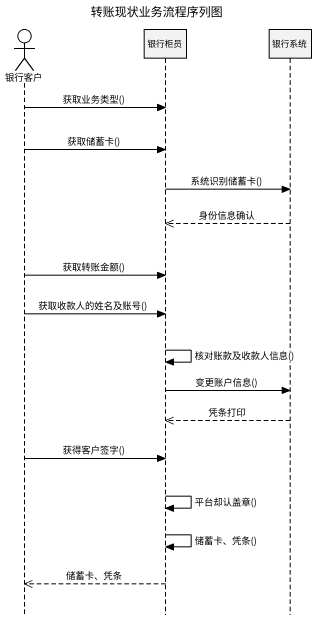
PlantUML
@startuml
title 转账现状业务流程序列图
hide footbox
actor 银行客户
participant 银行柜员
participant 银行系统

银行客户 -> 银行柜员 : 获取业务类型()
银行客户 -> 银行柜员 : 获取储蓄卡()
银行柜员 -> 银行系统 : 系统识别储蓄卡()
银行系统 -->> 银行柜员 : 身份信息确认
银行客户 -> 银行柜员 : 获取转账金额()
银行客户 -> 银行柜员 : 获取收款人的姓名及账号()
银行柜员 -> 银行柜员 : 核对账款及收款人信息()
银行柜员 -> 银行系统 : 变更账户信息()
银行系统 -->> 银行柜员 : 凭条打印
银行客户 -> 银行柜员 : 获得客户签字()
银行柜员 -> 银行柜员 : 平台却认盖章()
银行柜员 -> 银行柜员 : 储蓄卡、凭条()
银行柜员 -->> 银行客户 : 储蓄卡、凭条
@enduml
